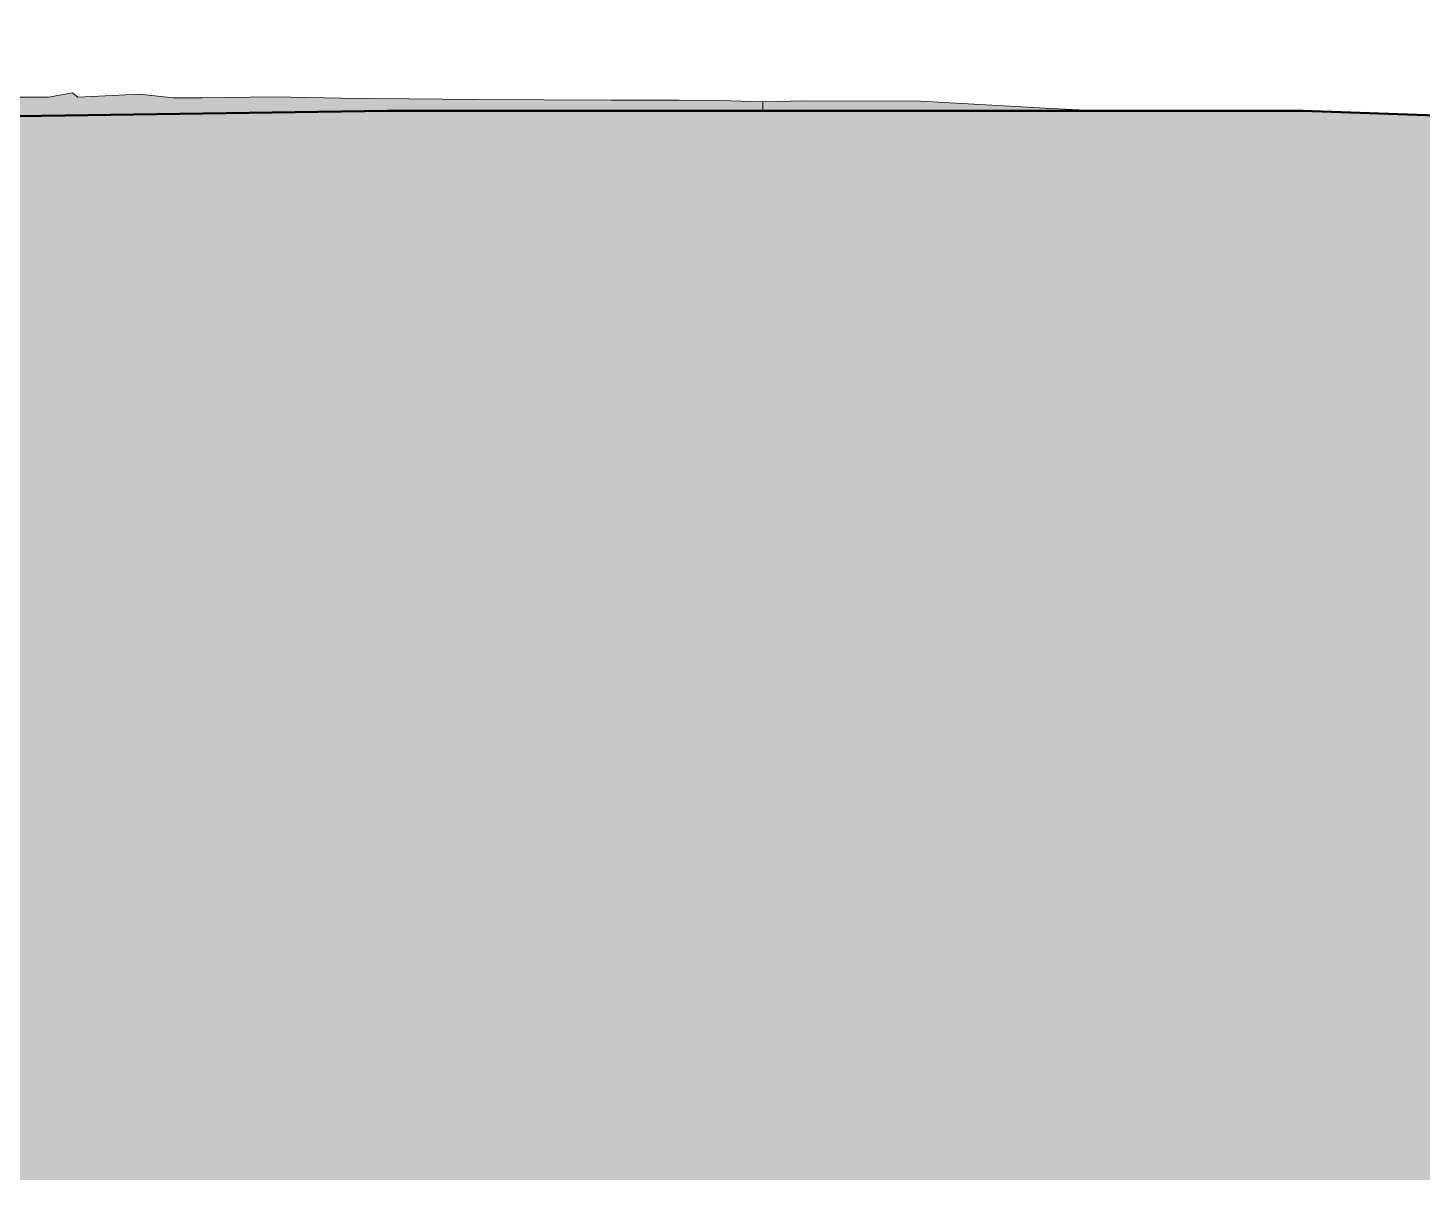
# Model space of a CAD drawing. Header units: millimetres. Extents: x -4612930 to -4329258, y -1064 to 30311.
# Drawn here: x -4545705 to -4538854, y -840 to 4825 of the extents above; entities that cross this region are included whole.
import ezdxf

# ---------------------------------------------------------------- set-up
doc = ezdxf.new("R2010")
doc.units = ezdxf.units.MM
for name, color, linetype, lineweight in [('A-DETL', 90, 'Continuous', 18), ('A-DETL-GENF', 92, 'Continuous', 5), ('C-TOPO', 7, 'Continuous', 5)]:
    doc.layers.add(name, color=color, linetype=linetype, lineweight=lineweight)

msp = doc.modelspace()

# ---------------------------------------------------------------- hatches: boundary and pattern name
at = {"layer": 'A-DETL-GENF'}
msp.add_hatch(color=7, dxfattribs=at).paths.add_polyline_path([(-4600274.1, -839.6), (-4482440.1, -839.6), (-4482440.1, 4650.3), (-4488993.4, 4768), (-4490265, 4769.2), (-4497595.9, 4824.6), (-4506419.4, 4823), (-4518714.6, 4700), (-4521396.9, 4200), (-4526485.6, 3577.1), (-4531971.9, 3961.8), (-4533347.6, 4203.4), (-4539483.8, 4416.1), (-4544068.6, 4414.2), (-4552864.4, 4291), (-4563007.3, 4090.4), (-4574805.1, 3861.1), (-4583400.9, 3628.3), (-4589835.3, 3375.3), (-4595687, 2554.2), (-4600274.1, 2554.2), (-4600274.1, 1439.3)])
at = {"layer": 'C-TOPO'}
for points in [[(-4549361, 4341.1), (-4543937.3, 4416.1), (-4542093, 4416.1), (-4542093, 4461.7), (-4542309.4, 4468), (-4543658.6, 4474.5), (-4544316.4, 4481.4), (-4544494.9, 4485.1), (-4544991.3, 4481.4), (-4545166, 4498.2), (-4545460.2, 4484.4), (-4545488.1, 4504.9), (-4545603.6, 4483.8), (-4545759.4, 4484.4), (-4545817.9, 4511.3), (-4545926.2, 4480.4), (-4546147.9, 4517.8), (-4546283.6, 4471.8), (-4546486, 4507.2), (-4546687.9, 4462.5), (-4546817.9, 4497.8), (-4546928.3, 4456.5), (-4547153.5, 4487.6), (-4547444, 4445.3), (-4547490.2, 4474), (-4548170.2, 4444.8), (-4548235.2, 4425.2), (-4548499.4, 4433.1), (-4548668.4, 4414.9), (-4548836.9, 4419.5), (-4549110.7, 4404.3), (-4549361, 4398.3), (-4549361, 4372.7)], [(-4540661, 4416.1), (-4540437.9, 4416.1), (-4541357.1, 4464.4), (-4541964.3, 4464.7), (-4542093, 4461.7), (-4542093, 4416.1), (-4540689.2, 4416.1)]]:
    msp.add_hatch(color=256, dxfattribs=at).paths.add_polyline_path(points)

# ---------------------------------------------------------------- linework, layer by layer
at = {"layer": 'A-DETL', "lineweight": 50}
for p, q in [((-4543937.3, 4416.1), (-4552606.7, 4296.2)), ((-4539437.3, 4416.1), (-4543937.3, 4416.1)), ((-4533341, 4203.2), (-4539437.3, 4416.1))]:
    msp.add_line(p, q, dxfattribs=at)
at = {"layer": 'C-TOPO'}
for p, q in [((-4545603.6, 4483.8), (-4545759.4, 4484.4)), ((-4545485.9, 4505.3), (-4545603.6, 4483.8)), ((-4545458.8, 4483.2), (-4545485.9, 4505.3)), ((-4545155.5, 4498.8), (-4545458.8, 4483.2)), ((-4544991.3, 4481.4), (-4545155.5, 4498.8)), ((-4544849.9, 4480.9), (-4544991.3, 4481.4)), ((-4544494.9, 4485.1), (-4544849.9, 4480.9)), ((-4544164.6, 4478.3), (-4544494.9, 4485.1)), ((-4543833, 4475.8), (-4544164.6, 4478.3)), ((-4543502.3, 4473.3), (-4543833, 4475.8)), ((-4543169.7, 4470.7), (-4543502.3, 4473.3)), ((-4542837.6, 4469.7), (-4543169.7, 4470.7)), ((-4542504.4, 4468.6), (-4542837.6, 4469.7)), ((-4542309.4, 4468), (-4542504.4, 4468.6)), ((-4542093, 4461.7), (-4542309.4, 4468)), ((-4541889.7, 4466.4), (-4542093, 4461.7)), ((-4542093, 4461.7), (-4542093, 4416.1)), ((-4541318.1, 4464.3), (-4541889.7, 4466.4)), ((-4540996.8, 4446.6), (-4541318.1, 4464.3)), ((-4540675.5, 4429), (-4540996.8, 4446.6)), ((-4540437.9, 4416.1), (-4540675.5, 4429))]:
    msp.add_line(p, q, dxfattribs=at)

doc.saveas('drawing.dxf')
